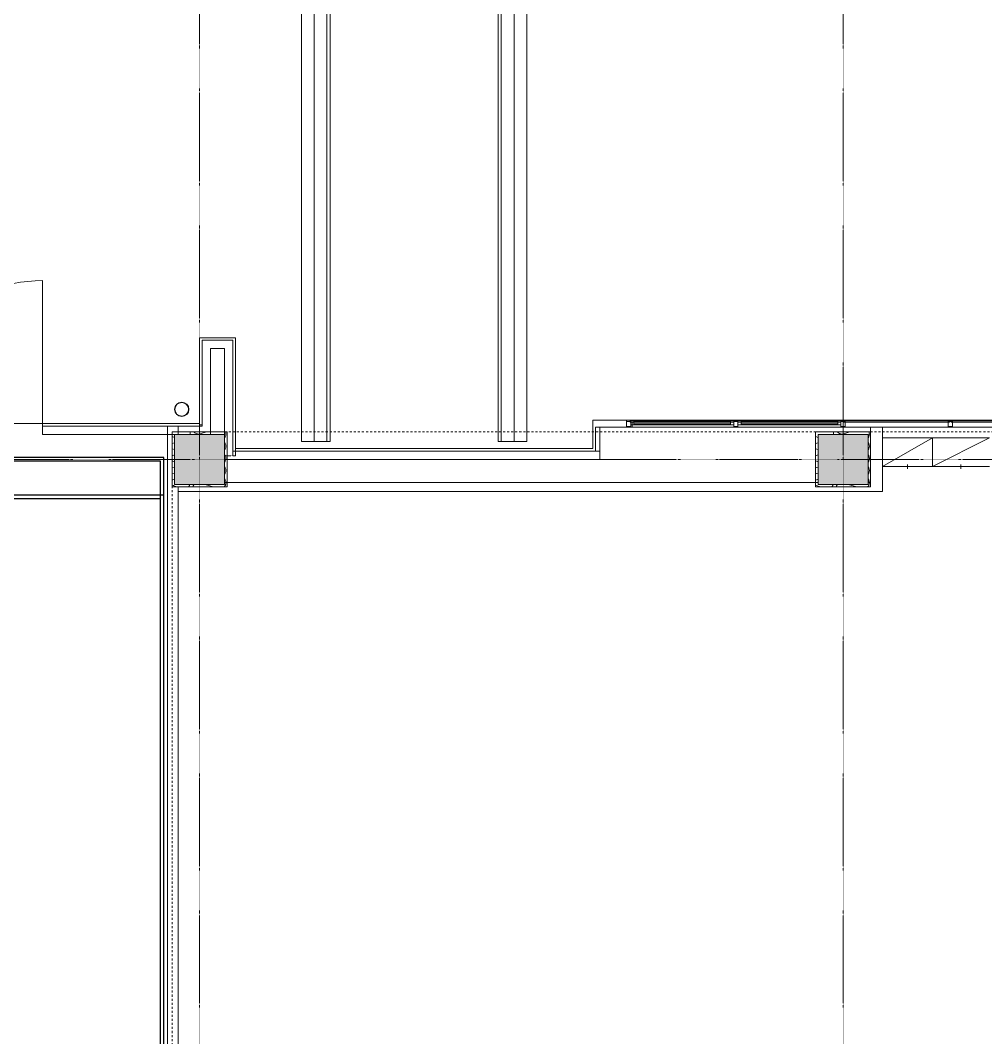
# Model space of a CAD drawing. Extents: x -32000 to 290600, y -29000 to 131250.
# Drawn here: x 241092 to 254595, y 81913 to 96139 of the extents above; entities that cross this region are included whole.
import ezdxf

# ---------------------------------------------------------------- set-up
doc = ezdxf.new("R2010")
doc.units = 0
doc.header["$LTSCALE"] = 10
for name, pattern in [('H12PL3$0$JJP_三點線', [0.9, 0.3, -0.15, 0, -0.15, 0, -0.15, 0, -0.15]), ('H12PL3$0$JJP_虛線(退縮線、投影線、地下室範圍、非屬本工程、圖面分區)', [0.45, 0.3, -0.15]), ('H12PL3$0$TAI_虛線', [5.644, 2.822, -2.822]), ('XFM7P30ICA$0$H12PL3$0$JJP_三點線', [0.9, 0.3, -0.15, 0, -0.15, 0, -0.15, 0, -0.15]), ('XFM7P30ICA$0$H12PL3$0$JJP_虛線(退縮線、投影線、地下室範圍、非屬本工程、圖面分區)', [0.45, 0.3, -0.15]), ('XFM7P30ICA$0$H12PL3$0$TAI_虛線', [5.644, 2.822, -2.822])]:
    doc.linetypes.add(name, pattern=pattern)
for name, color, linetype in [('H12PL3$0$A-OBJE-MEP', 252, 'Continuous'), ('H12PL3$0$A-WALL-EX', 252, 'Continuous'), ('H12PL3$0$A-WALL-IN', 252, 'Continuous'), ('H12PL3$0$A-WINDOW', 252, 'Continuous'), ('H12PL3$0$Door', 252, 'Continuous'), ('H12PL3$0$S-COL', 252, 'Continuous'), ('H12PL3$0$S-GRID', 252, 'Continuous'), ('XFDP30$0$A-W-P1S (50K)', 2, 'Continuous'), ('XFM7P30ICA$0$H12PL3$0$A-LAW-建築面積計算', 252, 'Continuous'), ('XFM7P30ICA$0$H12PL3$0$A-OBJE-MEP', 252, 'Continuous'), ('XFM7P30ICA$0$H12PL3$0$A-WALL-EX', 252, 'Continuous'), ('XFM7P30ICA$0$H12PL3$0$A-WALL-IN', 252, 'Continuous'), ('XFM7P30ICA$0$H12PL3$0$Door', 252, 'Continuous'), ('XFM7P30ICA$0$H12PL3$0$Hattch', 252, 'Continuous'), ('XFM7P30ICA$0$H12PL3$0$S-COL', 252, 'Continuous'), ('XFM7P30ICA$0$H12PL3$0$S-GRID', 252, 'Continuous'), ('XFM7P30ICA$0$XFDP30$0$A-W-P1S (50K)', 2, 'Continuous')]:
    doc.layers.add(name, color=color, linetype=linetype)

# ---------------------------------------------------------------- blocks, each defined once
blk = doc.blocks.new('XFDP30')
at = {"layer": 'XFDP30$0$A-W-P1S (50K)'}
for p, q in [((243101, 90025, 0), (235600, 90025)), ((243051, 89975, 0), (235650, 89975)), ((243051, 61800), (243051, 89975, 0)), ((243101, 61800), (243101, 90025, 0))]:
    blk.add_line(p, q, dxfattribs=at)
blk = doc.blocks.new('H12PL3')
at = {"layer": 'H12PL3$0$A-OBJE-MEP', "lineweight": 0, "flags": 128}
blk.add_lwpolyline([(243445, 90700, 1), (243255, 90700, 1)], format="xyb", close=True, dxfattribs=at)
at = {"layer": 'H12PL3$0$A-OBJE-MEP', "lineweight": 0}
blk.add_circle((243350, 90700), 100, dxfattribs=at)
at = {"layer": 'H12PL3$0$A-WALL-EX', "lineweight": 0}
for p, q in [((243750, 91665), (243635, 91665)), ((243750, 91665), (243635, 91665)), ((243635, 90500), (243635, 91665)), ((243750, 91665), (244065, 91665)), ((244065, 91550), (244065, 91665)), ((244065, 91550), (244065, 91665)), ((244065, 91550), (244065, 90150)), ((241400, 90500), (241400, 90465)), ((243635, 90465), (243635, 90500)), ((249570, 90550), (249570, 90450)), ((241400, 90465), (243600, 90465)), ((241400, 90465), (241400, 90385)), ((241400, 90385), (241400, 90350)), ((243600, 90465), (243635, 90465)), ((243600, 90465), (243635, 90465)), ((243950, 90150), (243950, 90050)), ((244065, 90150), (244065, 90050)), ((244065, 90150), (244065, 90115)), ((244065, 90115), (244100, 90115)), ((244065, 90115), (244100, 90115)), ((244100, 90050), (244100, 90150)), ((244100, 90115), (249100, 90115)), ((249100, 90115), (249123.33, 90115)), ((249100, 90115), (249123.33, 90115)), ((249200, 90115), (249123.33, 90115)), ((249200, 90115), (249123.33, 90115))]:
    blk.add_line(p, q, dxfattribs=at)
at = {"layer": 'H12PL3$0$A-WALL-EX', "linetype": 'H12PL3$0$JJP_虛線(退縮線、投影線、地下室範圍、非屬本工程、圖面分區)', "lineweight": 0}
for p, q in [((243950, 90050), (244065, 90050)), ((244065, 90050), (244100, 90050))]:
    blk.add_line(p, q, dxfattribs=at)
at = {"layer": 'H12PL3$0$A-WALL-EX', "lineweight": 0, "flags": 128}
for points in [[(245425, 90250), (245425, 115375)], [(247775, 115375), (247775, 90250)], [(245380, 90250), (245380, 115330)], [(247820, 115330), (247820, 90250)], [(245200, 115150), (245200, 90250)], [(248000, 90250), (248000, 115150)], [(245025, 114975), (245025, 90250)], [(248175, 90250), (248175, 114975)], [(243600, 91700), (243635, 91700)], [(243600, 91700), (243600, 90500)], [(244100, 91700), (243635, 91700)], [(244100, 90150), (244100, 91700)], [(244100, 90150), (244100, 91700)], [(244100, 90150), (244100, 91700)], [(244100, 90150), (244100, 91700)], [(244100, 90150), (244100, 91700)], [(244100, 91700), (244100, 91665)], [(244100, 90150), (244100, 91665)], [(243750, 91550), (243950, 91550)], [(243750, 90350), (243750, 91550)], [(243950, 91550), (243950, 90000)], [(151700, 90500), (243600, 90500)], [(241380, 90500), (243600, 90500)], [(241380, 90500), (243600, 90500)], [(241380, 90500), (243600, 90500)], [(241380, 90500), (243600, 90500)], [(243600, 90500), (241400, 90500)], [(249100, 90150), (249100, 90550)], [(249100, 90150), (249100, 90550)], [(249100, 90150), (249100, 90550)], [(249100, 90150), (249100, 90550)], [(249100, 90150), (249100, 90550)], [(249100, 90550), (262150, 90550)], [(249100, 90550), (262150, 90550)], [(249100, 90550), (249570, 90550)], [(249100, 90550), (249570, 90550)], [(249100, 90550), (249570, 90550)], [(249100, 90550), (249100, 90450)], [(249570, 90550), (249100, 90550)], [(241400, 90350), (243635, 90350)], [(243750, 90350), (243635, 90350)], [(243750, 90350), (243635, 90350)], [(249100, 90450), (249100, 90150)], [(249200, 90115), (249200, 90450)], [(249200, 90450), (249570, 90450)], [(245025, 90250), (245425, 90250)], [(245200, 90250), (245380, 90250)], [(248175, 90250), (247775, 90250)], [(248000, 90250), (247820, 90250)], [(244100, 90150), (249100, 90150)], [(244100, 90150), (249100, 90150)], [(244100, 90150), (249100, 90150)], [(244100, 90150), (249100, 90150)], [(244100, 90150), (249100, 90150)], [(249100, 90150), (244100, 90150)], [(249200, 90000), (249200, 90115)], [(243950, 90000), (244065, 90000)], [(244065, 90000), (249200, 90000)]]:
    blk.add_lwpolyline(points, dxfattribs=at)
at = {"layer": 'H12PL3$0$A-WALL-IN', "lineweight": 0, "flags": 128}
for points in [[(243250, 90350), (243150, 90350)], [(243150, 90350), (243150, 89612.5)], [(243215, 90385), (243215, 90350)], [(243950, 90385), (243215, 90385)], [(243215, 90350), (243215, 89650)], [(243985, 90385), (243950, 90385)], [(243985, 89650), (243985, 90385)], [(252215, 90385), (252215, 90350)], [(252950, 90385), (252215, 90385)], [(252215, 90350), (252215, 89650)], [(252985, 90385), (252950, 90385)], [(252985, 90450), (252985, 89677.74)], [(253150, 90450), (252985, 90450)], [(252985, 89650), (252985, 90385)], [(253150, 89552.74), (253150, 90450)], [(243215, 89615), (243215, 89650)], [(252250, 89677.74), (243950, 89677.74)], [(243985, 89615), (243985, 89650)], [(252215, 89615), (252215, 89650)], [(252985, 89677.74), (252950, 89677.74)], [(252985, 89615), (252985, 89650)], [(243150, 89615.24), (243150, 75450)], [(243215, 89615), (243985, 89615)], [(243300, 75450), (243300, 89615.24)], [(243300, 89597.77), (243300, 89552.74)], [(243300, 89552.74), (252985, 89552.74)], [(252215, 89615), (252985, 89615)], [(253150, 89552.74), (252985, 89552.74)]]:
    blk.add_lwpolyline(points, dxfattribs=at)
at = {"layer": 'H12PL3$0$A-WINDOW', "lineweight": 0}
for p, q in [((249650, 90550), (249570, 90550)), ((249570, 90550), (249570, 90450)), ((249570.79, 90530), (249570.79, 90460)), ((249630.79, 90530), (249570.79, 90530)), ((249620, 90540), (249620, 90520)), ((249650, 90540), (249620, 90540)), ((249650, 90520), (249620, 90520)), ((249630.79, 90530), (249630.79, 90460)), ((249650, 90550), (249650, 90540)), ((249650, 90520), (249650, 90450)), ((251070.59, 90530), (251070.59, 90460)), ((251130.59, 90530), (251070.59, 90530)), ((251130.59, 90530), (251130.59, 90460)), ((252570.59, 90530), (252570.59, 90460)), ((252630.59, 90530), (252570.59, 90530)), ((252630.59, 90530), (252630.59, 90460)), ((254070.49, 90530), (254070.49, 90460)), ((254130.49, 90530), (254070.49, 90530)), ((254130.49, 90530), (254130.49, 90460)), ((249650, 90450), (249570, 90450)), ((249630.79, 90460), (249570.79, 90460)), ((251130.59, 90460), (251070.59, 90460)), ((252630.59, 90460), (252570.59, 90460)), ((254130.49, 90460), (254070.49, 90460))]:
    blk.add_line(p, q, dxfattribs=at)
at = {"layer": 'H12PL3$0$A-WINDOW', "linetype": 'H12PL3$0$TAI_虛線', "lineweight": 0, "flags": 128}
for points in [[(262150, 90550), (262100, 90550), (261600, 90550), (260600, 90550), (260100.1, 90550), (259100, 90550), (258600.2, 90550), (257600, 90550), (257100.3, 90550), (256100, 90550), (255600.39, 90550), (254600, 90550), (254100.49, 90550), (253100, 90550), (252600.59, 90550), (251600, 90550), (251100.59, 90550), (250100, 90550), (249600.79, 90550), (249570, 90550)], [(249570, 90450), (249570, 90550)], [(262100, 90450), (262050, 90450), (261600, 90450), (260600, 90450), (260100.1, 90450), (259100, 90450), (258600.2, 90450), (257600, 90450), (257100.3, 90450), (256100, 90450), (255600.39, 90450), (254600, 90450), (254100.49, 90450), (253100, 90450), (252600.59, 90450), (251600, 90450), (251100.59, 90450), (250100, 90450), (249600.79, 90450), (249570, 90450)]]:
    blk.add_lwpolyline(points, dxfattribs=at)
at = {"layer": 'H12PL3$0$A-WINDOW', "lineweight": 0, "flags": 128}
for points in [[(249630.79, 90540), (249675.79, 90540), (249675.79, 90485), (249630.79, 90485)], [(249675.79, 90540), (251025.59, 90540), (251025.59, 90530.18), (249675.79, 90530.18)], [(249675.79, 90530.18), (251025.59, 90530.18), (251025.59, 90494.82), (249675.79, 90494.82)], [(249675.79, 90494.82), (251025.59, 90494.82), (251025.59, 90485), (249675.79, 90485)], [(251070.59, 90485), (251025.59, 90485), (251025.59, 90540), (251070.59, 90540)], [(251130.59, 90540), (251175.59, 90540), (251175.59, 90485), (251130.59, 90485)], [(251175.59, 90540), (252525.59, 90540), (252525.59, 90530.18), (251175.59, 90530.18)], [(251175.59, 90530.18), (252525.59, 90530.18), (252525.59, 90494.82), (251175.59, 90494.82)], [(251175.59, 90494.82), (252525.59, 90494.82), (252525.59, 90485), (251175.59, 90485)], [(252570.59, 90485), (252525.59, 90485), (252525.59, 90540), (252570.59, 90540)], [(254090.49, 90540), (254090.49, 90520), (252610.59, 90520), (252610.59, 90540)], [(255590.39, 90540), (255590.39, 90520), (254110.49, 90520), (254110.49, 90540)]]:
    blk.add_lwpolyline(points, close=True, dxfattribs=at)
for points in [[(249650, 90550), (250100, 90550), (251100.59, 90550), (251600, 90550), (252600.59, 90550), (253100, 90550), (254100.49, 90550), (254600, 90550), (255600.39, 90550), (256100, 90550), (257100.3, 90550), (257600, 90550), (258600.2, 90550), (259100, 90550), (260100.1, 90550), (260600, 90550), (261600, 90550), (262100, 90550), (262150, 90550)], [(262140, 90540), (262100, 90540), (261600, 90540), (260600, 90540), (260100.1, 90540), (259100, 90540), (258600.2, 90540), (257600, 90540), (257100.3, 90540), (256100, 90540), (255600.39, 90540), (254600, 90540), (254100.49, 90540), (253100, 90540), (252600.59, 90540), (251600, 90540), (251100.59, 90540), (250100, 90540), (249650, 90540)], [(251070.59, 90520), (250100, 90520), (249650, 90520)], [(252570.59, 90520), (251600, 90520), (251130.59, 90520)], [(254070.49, 90520), (253100, 90520), (252630.59, 90520)], [(255570.39, 90520), (254600, 90520), (254130.49, 90520)], [(249650, 90450), (250100, 90450), (251100.59, 90450), (251600, 90450), (252600.59, 90450), (253100, 90450), (254100.49, 90450), (254600, 90450), (255600.39, 90450), (256100, 90450), (257100.3, 90450), (257600, 90450), (258600.2, 90450), (259100, 90450), (260100.1, 90450), (260600, 90450), (261600, 90450), (262050, 90450), (262100, 90450)]]:
    blk.add_lwpolyline(points, dxfattribs=at)
at = {"layer": 'H12PL3$0$Door', "lineweight": 0}
for p, q in [((241400, 90500), (241400, 92500)), ((241400, 90500), (241400, 90465)), ((241400, 90500), (241400, 90465)), ((249570, 90550), (249570, 90450)), ((241400, 90465), (241400, 90385)), ((241400, 90465), (241400, 90385)), ((241400, 90385), (241400, 90350))]:
    blk.add_line(p, q, dxfattribs=at)
blk.add_arc((241400, 90500), 2000, 90, 180, dxfattribs=at)
at = {"layer": 'H12PL3$0$S-COL', "lineweight": 0, "flags": 128}
for points in [[(243250, 90350), (243250, 89650), (243950, 89650), (243950, 90000)], [(243250, 90350), (243250, 89650), (243950, 89650), (243950, 90000)], [(243950, 90350), (243750, 90350)], [(243950, 90350), (243750, 90350)]]:
    blk.add_lwpolyline(points, dxfattribs=at)
blk.add_lwpolyline([(252250, 89650), (252950, 89650), (252950, 90350), (252250, 90350)], close=True, dxfattribs=at)
at = {"layer": 'H12PL3$0$S-GRID', "linetype": 'H12PL3$0$JJP_三點線', "lineweight": 0}
for p, q in [((243600, 128250), (243600, -28000)), ((252600, 128250), (252600, -28000)), ((-29000, 90000), (289600, 90000))]:
    blk.add_line(p, q, dxfattribs=at)
blk.add_blockref('XFDP30', (0, 0))
blk = doc.blocks.new('XFM7P30ICA$0$XFDP30')
at = {"layer": 'XFM7P30ICA$0$XFDP30$0$A-W-P1S (50K)'}
for p, q in [((243101, 89500), (235600, 89500, 0)), ((243101, 61800), (243101, 89500)), ((243051, 89450), (235650, 89450, 0)), ((243051, 61800), (243051, 89450))]:
    blk.add_line(p, q, dxfattribs=at)
blk = doc.blocks.new('XFM7P30ICA$0$H12PL3')
at = {"layer": 'XFM7P30ICA$0$H12PL3$0$Hattch', "linetype": 'Continuous', "lineweight": 0}
for points in [[(243250, 89650), (243950, 89650), (243950, 90350), (243600, 90350), (243250, 90350)], [(243250, 89650), (243950, 89650), (243950, 90350), (243600, 90350), (243250, 90350)], [(252250, 89650), (252950, 89650), (252950, 90350), (252250, 90350)]]:
    blk.add_hatch(color=256, dxfattribs=at).paths.add_polyline_path(points)
at = {"layer": 'XFM7P30ICA$0$H12PL3$0$A-LAW-建築面積計算', "lineweight": 0}
for p, q in [((253850, 90300), (253150, 90300)), ((253150, 90300), (253150, 89900)), ((253850, 90300), (253150, 89900)), ((253850, 89900), (253850, 90300)), ((254650, 90300), (253850, 90300)), ((253850, 90300), (253850, 89900)), ((254650, 90300), (253850, 89900)), ((253500, 89926.63), (253500, 89869.01)), ((254250, 89926.63), (254250, 89869.01)), ((253150, 89900), (253850, 89900)), ((253850, 89900), (254650, 89900))]:
    blk.add_line(p, q, dxfattribs=at)
at = {"layer": 'XFM7P30ICA$0$H12PL3$0$A-OBJE-MEP', "lineweight": 0, "flags": 128}
blk.add_lwpolyline([(243445, 90700, 1), (243255, 90700, 1)], format="xyb", close=True, dxfattribs=at)
at = {"layer": 'XFM7P30ICA$0$H12PL3$0$A-OBJE-MEP', "lineweight": 0}
blk.add_circle((243350, 90700), 100, dxfattribs=at)
at = {"layer": 'XFM7P30ICA$0$H12PL3$0$A-WALL-EX', "lineweight": 0}
for p, q in [((241400, 90500), (241400, 90465)), ((249570, 90550), (249570, 90450)), ((241400, 90465), (243600, 90465)), ((241400, 90465), (241400, 90385)), ((241400, 90385), (241400, 90350)), ((244065, 90150), (244065, 90050)), ((244100, 90050), (244100, 90150))]:
    blk.add_line(p, q, dxfattribs=at)
at = {"layer": 'XFM7P30ICA$0$H12PL3$0$A-WALL-EX', "linetype": 'XFM7P30ICA$0$H12PL3$0$JJP_虛線(退縮線、投影線、地下室範圍、非屬本工程、圖面分區)', "lineweight": 0}
blk.add_line((244065, 90050), (244100, 90050), dxfattribs=at)
at = {"layer": 'XFM7P30ICA$0$H12PL3$0$A-WALL-EX', "lineweight": 0, "flags": 128}
for points in [[(243600, 91700), (243635, 91700)], [(243600, 91700), (243600, 90500)], [(244100, 91700), (243635, 91700)], [(243635, 91665), (244065, 91665)], [(243635, 90482.5), (243635, 91665)], [(244065, 91665), (244065, 90115)], [(244100, 91700), (244100, 91665)], [(244100, 90150), (244100, 91665)], [(243600, 90500), (241400, 90500)], [(243600, 90482.5), (243600, 90465)], [(243600, 90482.5), (243635, 90482.5)], [(249100, 90550), (249100, 90450)], [(249570, 90550), (249100, 90550)], [(241400, 90350), (243600, 90350)], [(243600, 90465), (243600, 90350)], [(249100, 90450), (249100, 90150)], [(249135, 90150), (249135, 90450)], [(249135, 90450), (249570, 90450)], [(244065, 90115), (244100, 90115)], [(244065, 90115), (244100, 90115)], [(249100, 90150), (244100, 90150)], [(244100, 90115), (249135, 90115)], [(249135, 90115), (249135, 90150)]]:
    blk.add_lwpolyline(points, dxfattribs=at)
at = {"layer": 'XFM7P30ICA$0$H12PL3$0$A-WALL-IN', "lineweight": 0, "flags": 128}
for points in [[(243300, 90465), (243150, 90465)], [(243150, 90465), (243150, 75450)], [(243215, 90385), (243215, 90350)], [(243950, 90385), (243215, 90385)], [(243215, 90350), (243215, 89650)], [(243300, 90350), (243300, 90465)], [(243985, 90385), (243950, 90385)], [(243985, 89650), (243985, 90385)], [(252215, 90385), (252215, 90350)], [(252950, 90385), (252215, 90385)], [(252215, 90350), (252215, 89650)], [(252985, 90385), (252950, 90385)], [(252985, 90450), (252985, 89677.71)], [(253150, 90450), (252985, 90450)], [(252985, 89650), (252985, 90385)], [(253150, 89552.76), (253150, 90450)], [(243215, 89615), (243215, 89650)], [(252250, 89677.51), (243950, 89675.2)], [(243985, 89615), (243985, 89650)], [(252215, 89615), (252215, 89650)], [(252985, 89677.71), (252950, 89677.7)], [(252985, 89615), (252985, 89650)], [(243215, 89615), (243985, 89615)], [(243300, 89550.02), (252985, 89552.71)], [(243300, 75450), (243300, 89550.02)], [(252215, 89615), (252985, 89615)], [(253150, 89552.76), (252985, 89552.71)]]:
    blk.add_lwpolyline(points, dxfattribs=at)
at = {"layer": 'XFM7P30ICA$0$H12PL3$0$Door', "lineweight": 0}
for p, q in [((241400, 90500), (241400, 92500)), ((241400, 90500), (241400, 90465)), ((241400, 90500), (241400, 90465)), ((249570, 90550), (249570, 90450)), ((241400, 90465), (241400, 90385)), ((241400, 90465), (241400, 90385)), ((241400, 90385), (241400, 90350))]:
    blk.add_line(p, q, dxfattribs=at)
blk.add_arc((241400, 90500), 2000, 90, 180, dxfattribs=at)
at = {"layer": 'XFM7P30ICA$0$H12PL3$0$Hattch', "lineweight": 0}
for p, q in [((243465.71, 90373.74), (243461.6, 90385)), ((243468, 90354.24), (243465.71, 90373.74)), ((243467.5, 90350), (243468, 90354.24)), ((243519.3, 90385), (243519.85, 90384.16)), ((243519.85, 90384.16), (243534.18, 90370.73)), ((243534.18, 90370.73), (243551.22, 90360.98)), ((243551.22, 90360.98), (243570.06, 90355.44)), ((243570.06, 90353.04), (243559.73, 90350)), ((243570.06, 90355.44), (243589.66, 90354.41)), ((243589.66, 90354.07), (243570.06, 90353.04)), ((243589.66, 90354.41), (243608.98, 90357.95)), ((243608.98, 90350.53), (243589.66, 90354.07)), ((243608.98, 90357.95), (243697.02, 90385)), ((243608.98, 90350.53), (243610.69, 90350)), ((243965.71, 90373.74), (243961.6, 90385)), ((243966.56, 90366.56), (243965.71, 90373.74)), ((243965.71, 90334.74), (243967.5, 90350)), ((243968, 90354.24), (243966.56, 90366.56)), ((243967.5, 90350), (243968, 90354.24)), ((252465.71, 90373.74), (252461.6, 90385)), ((252468, 90354.24), (252465.71, 90373.74)), ((252467.5, 90350), (252468, 90354.24)), ((252519.3, 90385), (252519.85, 90384.16)), ((252519.85, 90384.16), (252534.18, 90370.73)), ((252534.18, 90370.73), (252551.22, 90360.98)), ((252551.22, 90360.98), (252570.06, 90355.44)), ((252570.06, 90353.04), (252559.73, 90350)), ((252570.06, 90355.44), (252589.66, 90354.41)), ((252589.66, 90354.07), (252570.06, 90353.04)), ((252589.66, 90354.41), (252608.98, 90357.95)), ((252608.98, 90350.53), (252589.66, 90354.07)), ((252608.98, 90357.95), (252697.02, 90385)), ((252608.98, 90350.53), (252610.69, 90350)), ((252965.71, 90373.74), (252961.6, 90385)), ((252966.56, 90366.56), (252965.71, 90373.74)), ((252965.71, 90334.74), (252967.5, 90350)), ((252968, 90354.24), (252966.56, 90366.56)), ((252967.5, 90350), (252968, 90354.24)), ((243215, 90317.96), (243250, 90307.2)), ((243215, 90220.52), (243250, 90231.28)), ((243950, 90302.72), (243958.97, 90316.3)), ((243958.97, 90222.18), (243950, 90235.76)), ((243958.97, 90316.3), (243965.71, 90334.74)), ((243965.71, 90203.74), (243958.97, 90222.18)), ((243968, 90184.24), (243965.71, 90203.74)), ((252215, 90317.96), (252250, 90307.2)), ((252215, 90220.52), (252250, 90231.28)), ((252950, 90302.72), (252958.97, 90316.3)), ((252958.97, 90222.18), (252950, 90235.76)), ((252958.97, 90316.3), (252965.71, 90334.74)), ((252965.71, 90203.74), (252958.97, 90222.18)), ((252968, 90184.24), (252965.71, 90203.74)), ((243215, 90147.96), (243250, 90137.2)), ((243215, 90050.52), (243250, 90061.28)), ((243950, 90132.72), (243958.97, 90146.3)), ((243958.97, 90052.18), (243950, 90065.76)), ((243958.97, 90146.3), (243965.71, 90164.74)), ((243965.71, 90033.74), (243958.97, 90052.18)), ((243965.71, 90164.74), (243968, 90184.24)), ((252215, 90147.96), (252250, 90137.2)), ((252215, 90050.52), (252250, 90061.28)), ((252950, 90132.72), (252958.97, 90146.3)), ((252958.97, 90052.18), (252950, 90065.76)), ((252958.97, 90146.3), (252965.71, 90164.74)), ((252965.71, 90033.74), (252958.97, 90052.18)), ((252965.71, 90164.74), (252968, 90184.24)), ((243215, 89977.96), (243250, 89967.2)), ((243950, 89962.72), (243958.97, 89976.3)), ((243958.97, 89976.3), (243965.71, 89994.74)), ((243968, 90014.24), (243965.71, 90033.74)), ((243965.71, 89994.74), (243968, 90014.24)), ((252215, 89977.96), (252250, 89967.2)), ((252950, 89962.72), (252958.97, 89976.3)), ((252958.97, 89976.3), (252965.71, 89994.74)), ((252968, 90014.24), (252965.71, 90033.74)), ((252965.71, 89994.74), (252968, 90014.24)), ((243215, 89880.52), (243250, 89891.28)), ((243215, 89807.96), (243250, 89797.2)), ((243958.97, 89882.18), (243950, 89895.76)), ((243950, 89792.72), (243958.97, 89806.3)), ((243965.71, 89863.74), (243958.97, 89882.18)), ((243958.97, 89806.3), (243965.71, 89824.74)), ((243968, 89844.24), (243965.71, 89863.74)), ((243965.71, 89824.74), (243968, 89844.24)), ((252215, 89880.52), (252250, 89891.28)), ((252215, 89807.96), (252250, 89797.2)), ((252958.97, 89882.18), (252950, 89895.76)), ((252950, 89792.72), (252958.97, 89806.3)), ((252965.71, 89863.74), (252958.97, 89882.18)), ((252958.97, 89806.3), (252965.71, 89824.74)), ((252968, 89844.24), (252965.71, 89863.74)), ((252965.71, 89824.74), (252968, 89844.24)), ((243215, 89710.52), (243250, 89721.28)), ((243215, 89637.96), (243232.56, 89632.56)), ((243232.56, 89632.56), (243250, 89627.2)), ((243250, 89627.2), (243289.73, 89615)), ((243448.15, 89619.92), (243458.97, 89636.3)), ((243458.97, 89636.3), (243463.98, 89650)), ((243509.03, 89627.94), (243504.3, 89615)), ((243519.85, 89644.32), (243509.03, 89627.94)), ((243525.91, 89650), (243519.85, 89644.32)), ((243675.8, 89650), (243789.73, 89615)), ((243958.97, 89712.18), (243950, 89725.76)), ((243950, 89622.72), (243958.97, 89636.3)), ((243965.71, 89693.74), (243958.97, 89712.18)), ((243958.97, 89636.3), (243960.24, 89639.76)), ((243960.24, 89639.76), (243963.98, 89650)), ((243963.98, 89650), (243965.71, 89654.74)), ((243968, 89674.24), (243965.71, 89693.74)), ((243965.71, 89654.74), (243968, 89674.24)), ((252215, 89710.52), (252250, 89721.28)), ((252215, 89637.96), (252232.56, 89632.56)), ((252232.56, 89632.56), (252250, 89627.2)), ((252250, 89627.2), (252289.73, 89615)), ((252448.15, 89619.92), (252458.97, 89636.3)), ((252458.97, 89636.3), (252463.98, 89650)), ((252509.03, 89627.94), (252504.3, 89615)), ((252519.85, 89644.32), (252509.03, 89627.94)), ((252525.91, 89650), (252519.85, 89644.32)), ((252675.8, 89650), (252789.73, 89615)), ((252958.97, 89712.18), (252950, 89725.76)), ((252950, 89622.72), (252958.97, 89636.3)), ((252965.71, 89693.74), (252958.97, 89712.18)), ((252958.97, 89636.3), (252960.24, 89639.76)), ((252960.24, 89639.76), (252963.98, 89650)), ((252963.98, 89650), (252965.71, 89654.74)), ((252968, 89674.24), (252965.71, 89693.74)), ((252965.71, 89654.74), (252968, 89674.24)), ((243442.9, 89615), (243448.15, 89619.92)), ((243942.9, 89615), (243948.15, 89619.92)), ((243948.15, 89619.92), (243950, 89622.72)), ((252442.9, 89615), (252448.15, 89619.92)), ((252942.9, 89615), (252948.15, 89619.92)), ((252948.15, 89619.92), (252950, 89622.72))]:
    blk.add_line(p, q, dxfattribs=at)
at = {"layer": 'XFM7P30ICA$0$H12PL3$0$Hattch', "linetype": 'XFM7P30ICA$0$H12PL3$0$TAI_虛線', "lineweight": 0, "flags": 128}
blk.add_lwpolyline([(243215, 75375), (243215, 90385), (262050, 90385), (262050, 51075), (254725, 51075), (254725, 66300), (252215, 66300), (252215, 75375)], close=True, dxfattribs=at)
at = {"layer": 'XFM7P30ICA$0$H12PL3$0$S-COL', "lineweight": 0, "flags": 128}
blk.add_lwpolyline([(243250, 90350), (243250, 89650), (243950, 89650), (243950, 90350), (243600, 90350)], dxfattribs=at)
blk.add_lwpolyline([(243250, 90350), (243250, 89650), (243950, 89650), (243950, 90350), (243600, 90350)], dxfattribs=at)
blk.add_lwpolyline([(252250, 89650), (252950, 89650), (252950, 90350), (252250, 90350)], close=True, dxfattribs=at)
at = {"layer": 'XFM7P30ICA$0$H12PL3$0$S-GRID', "linetype": 'XFM7P30ICA$0$H12PL3$0$JJP_三點線', "lineweight": 0}
for p, q in [((243600, 128250), (243600, -28000)), ((252600, 128250), (252600, -28000)), ((-29000, 90000), (289600, 90000))]:
    blk.add_line(p, q, dxfattribs=at)
blk.add_blockref('XFM7P30ICA$0$XFDP30', (0, 0))
blk = doc.blocks.new('XFM7P30ICA')
for name in ['XFM7P30ICA$0$H12PL3', 'XFM7P30ICA$0$XFDP30']:
    blk.add_blockref(name, (0, 0))

msp = doc.modelspace()

# ---------------------------------------------------------------- block references
for name in ['H12PL3', 'XFM7P30ICA']:
    msp.add_blockref(name, (0, 0))

doc.saveas('drawing.dxf')
